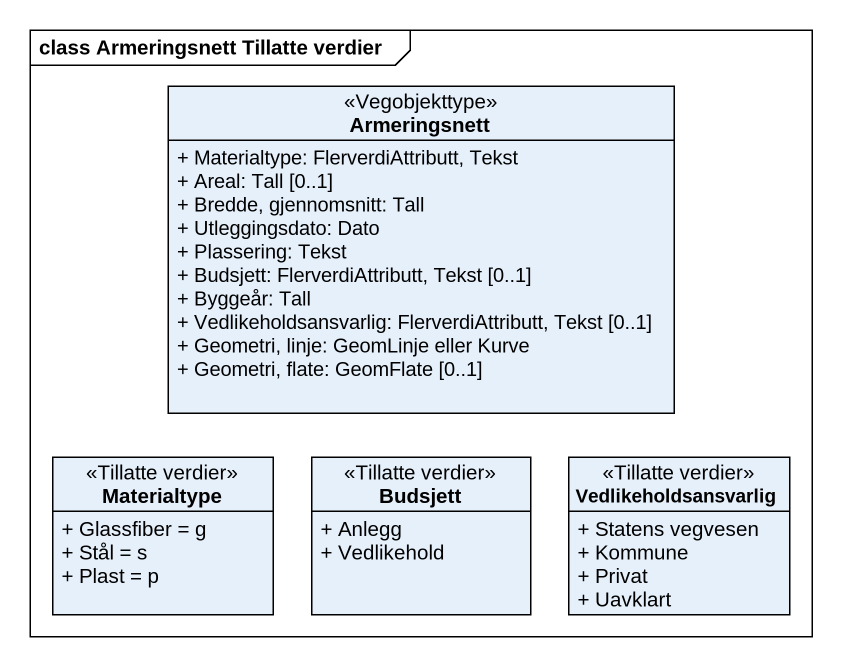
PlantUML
@startuml
mainframe class Armeringsnett Tillatte verdier
hide circle
hide empty members
skinparam classAttributeIconSize 0
class Armeringsnett <<Vegobjekttype>> {
  + Materialtype: FlerverdiAttributt, Tekst
  + Areal: Tall [0..1]
  + Bredde, gjennomsnitt: Tall
  + Utleggingsdato: Dato
  + Plassering: Tekst
  + Budsjett: FlerverdiAttributt, Tekst [0..1]
  + Byggeår: Tall
  + Vedlikeholdsansvarlig: FlerverdiAttributt, Tekst [0..1]
  + Geometri, linje: GeomLinje eller Kurve
  + Geometri, flate: GeomFlate [0..1]
}
class Materialtype <<Tillatte verdier>> {
  + Glassfiber = g
  + Stål = s
  + Plast = p
}
class Budsjett <<Tillatte verdier>> {
  + Anlegg
  + Vedlikehold
}
class Vedlikeholdsansvarlig <<Tillatte verdier>> {
  + Statens vegvesen
  + Kommune
  + Privat
  + Uavklart
}
@enduml
